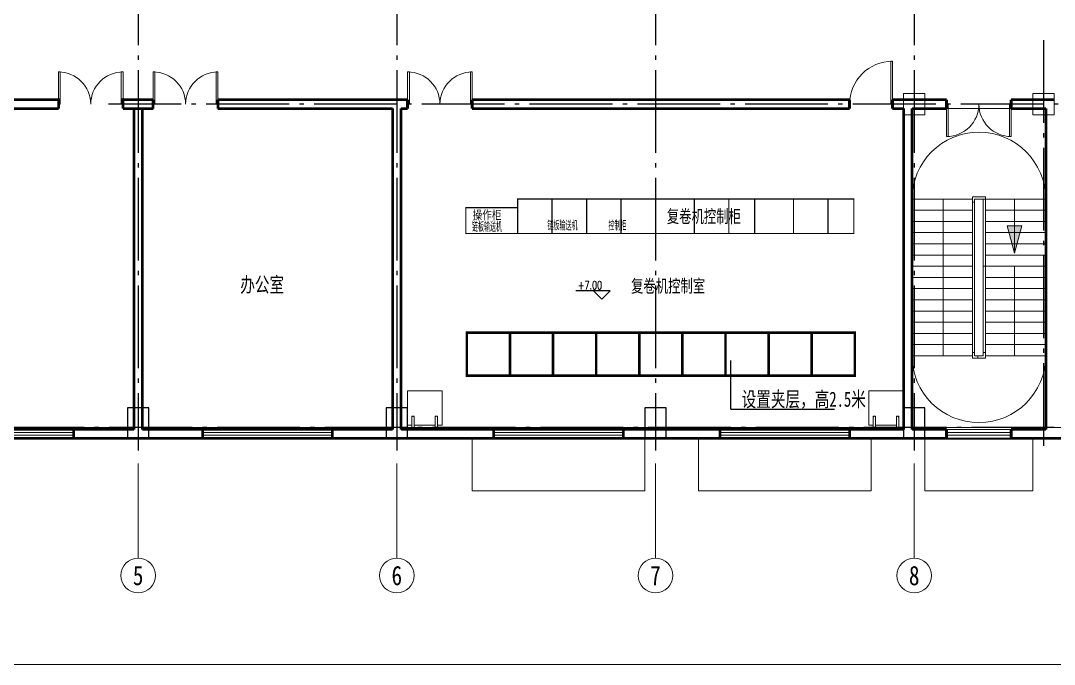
# Model space of a CAD drawing. Header units: metres. Extents: x 497148 to 498044, y 2998751 to 2999627.
# Drawn here: x 497595.21 to 497619.18, y 2999579.6 to 2999594.54 of the extents above; entities that cross this region are included whole.
import ezdxf
from ezdxf.enums import TextEntityAlignment as Align

# ---------------------------------------------------------------- set-up
doc = ezdxf.new("R2010")
doc.units = ezdxf.units.M
for name, pattern in [('ACAD_ISO04W100', [30.5, 24, -3, 0.5, -3]), ('CENTER', [2, 1.25, -0.25, 0.25, -0.25]), ('DASH', [0.35, 0.25, -0.1]), ('DOTE', [2.42, 2, -0.2, 0.02, -0.2]), ('ZQWS-虚线', [700, 500, -200])]:
    doc.linetypes.add(name, pattern=pattern)
for name, color, linetype in [('A-WALL', 4, 'Continuous'), ('A-护栏', 13, 'Continuous'), ('A-楼板', 5, 'Continuous'), ('A-窗', 2, 'Continuous'), ('A-门', 2, 'Continuous'), ('A-门-防火', 2, 'Continuous'), ('COLUMN', 9, 'Continuous'), ('DIM_ELEV', 3, 'Continuous'), ('DOTE', 1, 'CENTER'), ('PUB_TEXT', 7, 'Continuous'), ('文字', 255, 'Continuous')]:
    doc.layers.add(name, color=color, linetype=linetype)
for name, color, linetype, lineweight in [('A-WALL-可见线', 2, 'Continuous', 18), ('A-楼梯', 2, 'Continuous', 18), ('A-楼梯-面层线', 105, 'Continuous', 18), ('EQUIP', 3, 'Continuous', 18), ('TEL_TEXT', 7, 'Continuous', 18), ('uBIM建-楼梯', 8, 'Continuous', 5), ('YQ_AXIS', 3, 'Continuous', 18), ('ZQWS-0.18-虚线', 9, 'Continuous', 18), ('基础', 61, 'Continuous', 18), ('常规模型-2', 7, 'Continuous', 18), ('道路', 4, 'Continuous', 15)]:
    doc.layers.add(name, color=color, linetype=linetype, lineweight=lineweight)
doc.layers.add('建筑轴线', color=1, linetype='DOTE', lineweight=15, plot=False)
doc.styles.add('_TCH_DIM', font='SIMPLEX', dxfattribs={"bigfont": 'GBCBIG'})
doc.styles.add('HZ_SIMPLEX', font='SimSun.ttf')
doc.styles.add('HZTXT', font='SimSun.ttf', dxfattribs={"width": 0.7})
doc.styles.add('YQ_AXIS', font='SimSun.ttf', dxfattribs={"width": 0.8})

# ---------------------------------------------------------------- blocks, each defined once
blk = doc.blocks.new('钢梯直梯 - 2500-V14-7_000平面图_4283225_543')
at = {"layer": '常规模型-2', "color": 2, "lineweight": 18}
for p, q in [((0, 210), (50, 210)), ((0, 210), (0, 0)), ((50, 210), (50, 0)), ((540, 210), (590, 210)), ((540, 210), (540, 0)), ((590, 210), (590, 0))]:
    blk.add_line(p, q, dxfattribs=at)
at = {"layer": '常规模型-2', "color": 2}
for points in [[(0, 185), (0, 185), (0, 185), (0, 184), (0, 184), (0, 183), (0, 182), (0, 181), (0, 179), (0, 178), (0, 176), (0, 175), (0, 173), (0, 170), (0, 168), (0, 166), (0, 163), (0, 161), (0, 158), (0, 155), (0, 152), (0, 148), (0, 145), (0, 142), (0, 138), (0, 134), (0, 131), (0, 127), (0, 123), (0, 119), (0, 115), (0, 111), (0, 107), (0, 102), (0, 98), (0, 94), (0, 89), (0, 85), (0, 81), (0, 76), (0, 72), (0, 67), (0, 63), (0, 59), (0, 54), (0, 50), (0, 46), (0, 42), (0, 37), (0, 33), (0, 29), (0, 25), (0, 21), (0, 18), (0, 14), (0, 10), (0, 7), (0, 3), (0, 0), (0, -3), (0, -6), (0, -9), (0, -12), (0, -14), (0, -17), (0, -19), (0, -21), (0, -23), (0, -25), (0, -27), (0, -29), (0, -30), (0, -31), (0, -32), (0, -33), (0, -34), (0, -34), (0, -35), (0, -35), (0, -35)], [(50, -35), (50, -35), (50, -35), (50, -34), (50, -34), (50, -33), (50, -32), (50, -31), (50, -29), (50, -28), (50, -26), (50, -25), (50, -23), (50, -20), (50, -18), (50, -16), (50, -13), (50, -11), (50, -8), (50, -5), (50, -2), (50, 2), (50, 5), (50, 8), (50, 12), (50, 16), (50, 19), (50, 23), (50, 27), (50, 31), (50, 35), (50, 39), (50, 43), (50, 48), (50, 52), (50, 56), (50, 61), (50, 65), (50, 69), (50, 74), (50, 78), (50, 83), (50, 87), (50, 91), (50, 96), (50, 100), (50, 104), (50, 108), (50, 113), (50, 117), (50, 121), (50, 125), (50, 129), (50, 132), (50, 136), (50, 140), (50, 143), (50, 147), (50, 150), (50, 153), (50, 156), (50, 159), (50, 162), (50, 164), (50, 167), (50, 169), (50, 171), (50, 173), (50, 175), (50, 177), (50, 179), (50, 180), (50, 181), (50, 182), (50, 183), (50, 184), (50, 184), (50, 185), (50, 185), (50, 185)], [(540, 185), (540, 185), (540, 185), (540, 184), (540, 184), (540, 183), (540, 182), (540, 181), (540, 179), (540, 178), (540, 176), (540, 175), (540, 173), (540, 170), (540, 168), (540, 166), (540, 163), (540, 161), (540, 158), (540, 155), (540, 152), (540, 148), (540, 145), (540, 142), (540, 138), (540, 134), (540, 131), (540, 127), (540, 123), (540, 119), (540, 115), (540, 111), (540, 107), (540, 102), (540, 98), (540, 94), (540, 89), (540, 85), (540, 81), (540, 76), (540, 72), (540, 67), (540, 63), (540, 59), (540, 54), (540, 50), (540, 46), (540, 42), (540, 37), (540, 33), (540, 29), (540, 25), (540, 21), (540, 18), (540, 14), (540, 10), (540, 7), (540, 3), (540, 0), (540, -3), (540, -6), (540, -9), (540, -12), (540, -14), (540, -17), (540, -19), (540, -21), (540, -23), (540, -25), (540, -27), (540, -29), (540, -30), (540, -31), (540, -32), (540, -33), (540, -34), (540, -34), (540, -35), (540, -35), (540, -35)], [(590, -35), (590, -35), (590, -35), (590, -34), (590, -34), (590, -33), (590, -32), (590, -31), (590, -29), (590, -28), (590, -26), (590, -25), (590, -23), (590, -20), (590, -18), (590, -16), (590, -13), (590, -11), (590, -8), (590, -5), (590, -2), (590, 2), (590, 5), (590, 8), (590, 12), (590, 16), (590, 19), (590, 23), (590, 27), (590, 31), (590, 35), (590, 39), (590, 43), (590, 48), (590, 52), (590, 56), (590, 61), (590, 65), (590, 69), (590, 74), (590, 78), (590, 83), (590, 87), (590, 91), (590, 96), (590, 100), (590, 104), (590, 108), (590, 113), (590, 117), (590, 121), (590, 125), (590, 129), (590, 132), (590, 136), (590, 140), (590, 143), (590, 147), (590, 150), (590, 153), (590, 156), (590, 159), (590, 162), (590, 164), (590, 167), (590, 169), (590, 171), (590, 173), (590, 175), (590, 177), (590, 179), (590, 180), (590, 181), (590, 182), (590, 183), (590, 184), (590, 184), (590, 185), (590, 185), (590, 185)]]:
    blk.add_lwpolyline(points, dxfattribs=at)
at = {"layer": '常规模型-2', "color": 2, "lineweight": 18}
for centre, radius, start, end in [((25, 185), 25, 90, 201.4855), ((25, 185), 22.5, 168.9537, 179.7001), ((25, 185), 25, 348.6331, 90), ((565, 185), 25, 90, 199.972), ((565, 185), 22.5, 168.9537, 179.7001), ((565, 185), 25, 348.6331, 90)]:
    blk.add_arc(centre, radius, start, end, dxfattribs=at)
blk = doc.blocks.new('钢梯直梯 - 2500-V13-7_000平面图_4283225_543')
at = {"layer": '常规模型-2', "color": 2, "lineweight": 18}
for p, q in [((0, 210), (50, 210)), ((0, 210), (0, 0)), ((50, 210), (50, 0)), ((540, 210), (590, 210)), ((540, 210), (540, 0)), ((590, 210), (590, 0))]:
    blk.add_line(p, q, dxfattribs=at)
at = {"layer": '常规模型-2', "color": 2}
for points in [[(0, 185), (0, 185), (0, 185), (0, 184), (0, 184), (0, 183), (0, 182), (0, 181), (0, 179), (0, 178), (0, 176), (0, 175), (0, 173), (0, 170), (0, 168), (0, 166), (0, 163), (0, 161), (0, 158), (0, 155), (0, 152), (0, 148), (0, 145), (0, 142), (0, 138), (0, 134), (0, 131), (0, 127), (0, 123), (0, 119), (0, 115), (0, 111), (0, 107), (0, 102), (0, 98), (0, 94), (0, 89), (0, 85), (0, 81), (0, 76), (0, 72), (0, 67), (0, 63), (0, 59), (0, 54), (0, 50), (0, 46), (0, 42), (0, 37), (0, 33), (0, 29), (0, 25), (0, 21), (0, 18), (0, 14), (0, 10), (0, 7), (0, 3), (0, 0), (0, -3), (0, -6), (0, -9), (0, -12), (0, -14), (0, -17), (0, -19), (0, -21), (0, -23), (0, -25), (0, -27), (0, -29), (0, -30), (0, -31), (0, -32), (0, -33), (0, -34), (0, -34), (0, -35), (0, -35), (0, -35)], [(50, -35), (50, -35), (50, -35), (50, -34), (50, -34), (50, -33), (50, -32), (50, -31), (50, -29), (50, -28), (50, -26), (50, -25), (50, -23), (50, -20), (50, -18), (50, -16), (50, -13), (50, -11), (50, -8), (50, -5), (50, -2), (50, 2), (50, 5), (50, 8), (50, 12), (50, 16), (50, 19), (50, 23), (50, 27), (50, 31), (50, 35), (50, 39), (50, 43), (50, 48), (50, 52), (50, 56), (50, 61), (50, 65), (50, 69), (50, 74), (50, 78), (50, 83), (50, 87), (50, 91), (50, 96), (50, 100), (50, 104), (50, 108), (50, 113), (50, 117), (50, 121), (50, 125), (50, 129), (50, 132), (50, 136), (50, 140), (50, 143), (50, 147), (50, 150), (50, 153), (50, 156), (50, 159), (50, 162), (50, 164), (50, 167), (50, 169), (50, 171), (50, 173), (50, 175), (50, 177), (50, 179), (50, 180), (50, 181), (50, 182), (50, 183), (50, 184), (50, 184), (50, 185), (50, 185), (50, 185)], [(540, 185), (540, 185), (540, 185), (540, 184), (540, 184), (540, 183), (540, 182), (540, 181), (540, 179), (540, 178), (540, 176), (540, 175), (540, 173), (540, 170), (540, 168), (540, 166), (540, 163), (540, 161), (540, 158), (540, 155), (540, 152), (540, 148), (540, 145), (540, 142), (540, 138), (540, 134), (540, 131), (540, 127), (540, 123), (540, 119), (540, 115), (540, 111), (540, 107), (540, 102), (540, 98), (540, 94), (540, 89), (540, 85), (540, 81), (540, 76), (540, 72), (540, 67), (540, 63), (540, 59), (540, 54), (540, 50), (540, 46), (540, 42), (540, 37), (540, 33), (540, 29), (540, 25), (540, 21), (540, 18), (540, 14), (540, 10), (540, 7), (540, 3), (540, 0), (540, -3), (540, -6), (540, -9), (540, -12), (540, -14), (540, -17), (540, -19), (540, -21), (540, -23), (540, -25), (540, -27), (540, -29), (540, -30), (540, -31), (540, -32), (540, -33), (540, -34), (540, -34), (540, -35), (540, -35), (540, -35)], [(590, -35), (590, -35), (590, -35), (590, -34), (590, -34), (590, -33), (590, -32), (590, -31), (590, -29), (590, -28), (590, -26), (590, -25), (590, -23), (590, -20), (590, -18), (590, -16), (590, -13), (590, -11), (590, -8), (590, -5), (590, -2), (590, 2), (590, 5), (590, 8), (590, 12), (590, 16), (590, 19), (590, 23), (590, 27), (590, 31), (590, 35), (590, 39), (590, 43), (590, 48), (590, 52), (590, 56), (590, 61), (590, 65), (590, 69), (590, 74), (590, 78), (590, 83), (590, 87), (590, 91), (590, 96), (590, 100), (590, 104), (590, 108), (590, 113), (590, 117), (590, 121), (590, 125), (590, 129), (590, 132), (590, 136), (590, 140), (590, 143), (590, 147), (590, 150), (590, 153), (590, 156), (590, 159), (590, 162), (590, 164), (590, 167), (590, 169), (590, 171), (590, 173), (590, 175), (590, 177), (590, 179), (590, 180), (590, 181), (590, 182), (590, 183), (590, 184), (590, 184), (590, 185), (590, 185), (590, 185)]]:
    blk.add_lwpolyline(points, dxfattribs=at)
at = {"layer": '常规模型-2', "color": 2, "lineweight": 18}
for centre, radius, start, end in [((25, 185), 25, 105.5544, 201.4855), ((25, 185), 22.5, 168.9537, 179.7001), ((25, 185), 25, 90, 105), ((25, 185), 25, 348.6331, 90), ((565, 185), 25, 90, 201.4855), ((565, 185), 22.5, 168.9537, 179.7001), ((565, 185), 25, 348.6331, 90)]:
    blk.add_arc(centre, radius, start, end, dxfattribs=at)
blk = doc.blocks.new('顶部扶栏类型 - 顶部扶栏_内部_-V9-7_000平面图_4283225_543')
at = {"layer": 'A-护栏', "lineweight": 13}
for p, q in [((-1458, 32517), (-1153, 32517)), ((-1458, 32392), (-1458, 32517)), ((-1458, 28901), (-1458, 32392)), ((-1408, 32467), (-1153, 32467)), ((-1408, 32392), (-1408, 32467)), ((-1408, 28901), (-1408, 32392)), ((-1153, 32517), (-1153, 32467)), ((-1208, 30907), (-1208, 28901)), ((-1158, 30907), (-1158, 28901)), ((-1458, 28776), (-1458, 28901)), ((-1333, 28776), (-1458, 28776)), ((-1408, 28826), (-1408, 28901)), ((-1333, 28826), (-1408, 28826)), ((-1208, 28826), (-1333, 28826)), ((-1158, 28776), (-1333, 28776)), ((-1208, 28901), (-1208, 28826)), ((-1158, 28901), (-1158, 28776))]:
    blk.add_line(p, q, dxfattribs=at)
blk = doc.blocks.new('顶部扶栏类型 - 顶部扶栏_内部_-4795237-7_000平面图_4283225_543')
at = {"layer": 'A-护栏', "lineweight": 13}
for p, q in [((-1458, 32392), (-1458, 32517)), ((-1458, 32517), (-1333, 32517)), ((-1458, 28901), (-1458, 32392)), ((-1408, 32392), (-1458, 32392)), ((-1408, 32392), (-1458, 32392)), ((-1408, 32467), (-1408, 32392)), ((-1333, 32467), (-1408, 32467)), ((-1408, 32392), (-1408, 28901)), ((-1333, 32517), (-1153, 32517)), ((-1153, 32467), (-1333, 32467)), ((-1153, 32517), (-1153, 32467)), ((-1208, 28901), (-1208, 30907)), ((-1158, 30907), (-1158, 28901)), ((-1458, 28776), (-1458, 28901)), ((-1408, 28901), (-1458, 28901)), ((-1333, 28776), (-1458, 28776)), ((-1408, 28901), (-1408, 28826)), ((-1408, 28826), (-1333, 28826)), ((-1333, 28826), (-1283, 28826)), ((-1333, 28826), (-1333, 28776)), ((-1333, 28826), (-1333, 28776)), ((-1283, 28776), (-1333, 28776)), ((-1283, 28826), (-1208, 28826)), ((-1158, 28776), (-1283, 28776)), ((-1208, 28901), (-1158, 28901)), ((-1208, 28901), (-1158, 28901)), ((-1208, 28826), (-1208, 28901)), ((-1158, 28901), (-1158, 28776))]:
    blk.add_line(p, q, dxfattribs=at)
blk = doc.blocks.new('顶部扶栏类型 - 顶部扶栏_内部_-V8-7_000平面图_4283225_543')
at = {"layer": 'A-护栏', "lineweight": 13}
for p, q in [((-1158, 32467), (-1208, 32467)), ((-1208, 32467), (-1208, 30907)), ((-1158, 32467), (-1158, 30907)), ((-1208, 30907), (-1158, 30907))]:
    blk.add_line(p, q, dxfattribs=at)
blk = doc.blocks.new('顶部扶栏类型 - 顶部扶栏_内部_-4794874-7_000平面图_4283225_543')
at = {"layer": 'A-护栏', "lineweight": 13}
for p, q in [((-1158, 32467), (-1208, 32467)), ((-1208, 32467), (-1208, 32453)), ((-1158, 32453), (-1158, 32467))]:
    blk.add_line(p, q, dxfattribs=at)
blk = doc.blocks.new('双扇平开 - C1512-4699275-7_000平面图_4283225_543')
at = {"color": 0, "lineweight": 50}
for p, q in [((-750, -100), (-750, 100)), ((750, 100), (750, -100))]:
    blk.add_line(p, q, dxfattribs=at)
at = {"color": 0, "lineweight": 18}
for p, q in [((-750, 100), (750, 100)), ((-750, 33), (750, 33)), ((-750, -33), (750, -33)), ((750, -100), (-750, -100))]:
    blk.add_line(p, q, dxfattribs=at)
blk = doc.blocks.new('组合窗-双层双列-上部固定下部推拉 - C3024-4489019-7_000平面图_4283225_543')
at = {"color": 0, "lineweight": 50}
for p, q in [((-1500, -100), (-1500, 100)), ((1500, 100), (1500, -100))]:
    blk.add_line(p, q, dxfattribs=at)
at = {"color": 0, "lineweight": 18}
for p, q in [((-1500, 100), (1500, 100)), ((-1500, 33), (1500, 33)), ((-1500, -33), (1500, -33)), ((1500, -100), (-1500, -100))]:
    blk.add_line(p, q, dxfattribs=at)
blk = doc.blocks.new('ZQWS-双扇平开门 - FM乙1524-4418806-7_000平面图_4283225_543')
at = {"color": 0, "lineweight": 18}
for p, q in [((-750, 750), (-710, 750)), ((-750, 100), (-750, 750)), ((-710, 0), (-710, 750)), ((750, 750), (710, 750)), ((710, 0), (710, 750)), ((750, 100), (750, 750)), ((-710, 0), (-750, 0)), ((710, 0), (750, 0))]:
    blk.add_line(p, q, dxfattribs=at)
at = {"color": 0, "lineweight": 50}
for p, q in [((-750, 100), (-750, -100)), ((750, -100), (750, 100))]:
    blk.add_line(p, q, dxfattribs=at)
at = {"color": 0, "lineweight": 18}
for centre, start, end in [((-750, 0), 0, 90), ((750, 0), 90, 180)]:
    blk.add_arc(centre, 750, start, end, dxfattribs=at)
blk = doc.blocks.new('ZQWS-单扇平开门 - FM乙1024-4420016-7_000平面图_4283225_543')
at = {"color": 0, "lineweight": 18}
for p, q in [((460, 0), (460, 1000)), ((460, 1000), (500, 1000)), ((500, 1000), (500, 100)), ((500, 0), (460, 0))]:
    blk.add_line(p, q, dxfattribs=at)
at = {"color": 0, "lineweight": 50}
for p, q in [((-500, 100), (-500, -100)), ((500, -100), (500, 100))]:
    blk.add_line(p, q, dxfattribs=at)
at = {"color": 0, "lineweight": 18}
blk.add_arc((500, 0), 1000, 90, 180, dxfattribs=at)
blk = doc.blocks.new('ZQWS-双扇平开门 - FM乙1527-4419956-7_000平面图_4283225_543')
at = {"color": 0, "lineweight": 18}
for p, q in [((-750, 750), (-710, 750)), ((-750, 100), (-750, 750)), ((-710, 0), (-710, 750)), ((750, 750), (710, 750)), ((710, 0), (710, 750)), ((750, 100), (750, 750)), ((-710, 0), (-750, 0)), ((710, 0), (750, 0))]:
    blk.add_line(p, q, dxfattribs=at)
at = {"color": 0, "lineweight": 50}
for p, q in [((-750, 100), (-750, -100)), ((750, -100), (750, 100))]:
    blk.add_line(p, q, dxfattribs=at)
at = {"color": 0, "lineweight": 18}
for centre, start, end in [((-750, 0), 0, 90), ((750, 0), 90, 180)]:
    blk.add_arc(centre, 750, start, end, dxfattribs=at)
blk = doc.blocks.new('ZQWS-双扇平开门 - FM乙1524-4526397-7_000平面图_4283225_543')
at = {"color": 0, "lineweight": 50}
for p, q in [((-750, -100), (-750, 100)), ((750, 100), (750, -100))]:
    blk.add_line(p, q, dxfattribs=at)
at = {"color": 0, "lineweight": 18}
for p, q in [((-710, 0), (-750, 0)), ((-710, 0), (-710, -750)), ((710, 0), (750, 0)), ((710, 0), (710, -750)), ((-750, -100), (-750, -750)), ((750, -100), (750, -750)), ((-750, -750), (-710, -750)), ((750, -750), (710, -750))]:
    blk.add_line(p, q, dxfattribs=at)
for centre, start, end in [((-750, 0), 270, 360), ((750, 0), 180, 270)]:
    blk.add_arc(centre, 750, start, end, dxfattribs=at)
blk = doc.blocks.new('ZQWS-双扇平开门 - GM1524-4417206-7_000平面图_4283225_543')
at = {"color": 0, "lineweight": 50}
for p, q in [((-750, 100), (-750, -100)), ((750, -100), (750, 100))]:
    blk.add_line(p, q, dxfattribs=at)
blk = doc.blocks.new('A$Ce080179e')
at = {"layer": 'uBIM建-楼梯', "lineweight": 9}
blk.add_hatch(color=256, dxfattribs=at).paths.add_polyline_path([(94.761, 9.54), (94.931, 10.175), (94.591, 10.175)], flags=0)
at = {"layer": 'A-WALL', "lineweight": 50}
for p, q in [((72.626, 13.1), (64.246, 13.1)), ((73.343, 13.1), (73.329, 13.1)), ((74.536, 13.1), (74.046, 13.1)), ((74.786, 13.1), (74.536, 13.1)), ((74.786, 12.9), (74.786, 13.1)), ((76.286, 13.1), (76.286, 12.9)), ((80.686, 13.1), (76.286, 13.1)), ((80.686, 12.9), (80.686, 13.1)), ((82.186, 13.1), (82.186, 12.9)), ((90.936, 13.1), (82.186, 13.1)), ((90.936, 12.9), (90.936, 13.1)), ((91.936, 13.1), (91.936, 12.9)), ((92.186, 13.1), (91.936, 13.1)), ((92.386, 13.1), (92.186, 13.1)), ((93.186, 13.1), (92.386, 13.1)), ((93.186, 12.9), (93.186, 13.1)), ((94.686, 13.1), (94.686, 12.9)), ((95.486, 13.1), (94.686, 13.1)), ((95.686, 13.1), (95.486, 13.1)), ((64.286, 12.9), (72.586, 12.9)), ((74.086, 12.9), (74.786, 12.9)), ((74.336, 12.9), (74.336, 5.45)), ((74.536, 5.45), (74.536, 12.9)), ((76.286, 12.9), (80.336, 12.9)), ((80.336, 12.9), (80.336, 5.45)), ((80.536, 5.45), (80.536, 12.9)), ((80.536, 12.9), (80.686, 12.9)), ((82.186, 12.9), (90.936, 12.9)), ((91.936, 12.9), (92.186, 12.9)), ((92.186, 12.9), (92.186, 5.45)), ((92.386, 12.9), (93.186, 12.9)), ((92.386, 5.45), (92.386, 12.9)), ((94.686, 12.9), (95.486, 12.9)), ((95.486, 12.9), (95.486, 5.45)), ((72.936, 5.45), (69.936, 5.45)), ((74.336, 5.45), (72.936, 5.45)), ((75.936, 5.45), (74.536, 5.45)), ((78.936, 5.45), (75.936, 5.45)), ((80.336, 5.45), (78.936, 5.45)), ((82.686, 5.45), (80.536, 5.45)), ((85.686, 5.45), (82.686, 5.45)), ((87.936, 5.45), (85.686, 5.45)), ((90.936, 5.45), (87.936, 5.45)), ((92.186, 5.45), (90.936, 5.45)), ((93.186, 5.45), (92.386, 5.45)), ((93.186, 5.25), (93.186, 5.45)), ((94.686, 5.45), (94.686, 5.25)), ((95.486, 5.45), (94.686, 5.45)), ((69.936, 5.25), (72.936, 5.25)), ((72.936, 5.25), (75.936, 5.25)), ((75.936, 5.25), (78.936, 5.25)), ((78.936, 5.25), (82.686, 5.25)), ((82.686, 5.25), (85.686, 5.25)), ((85.686, 5.25), (87.936, 5.25)), ((87.936, 5.25), (90.936, 5.25)), ((90.936, 5.25), (93.186, 5.25)), ((94.686, 5.25), (96.261, 5.25))]:
    blk.add_line(p, q, dxfattribs=at)
at = {"layer": 'A-WALL-可见线', "lineweight": 18}
for p, q in [((93.186, 5.45), (94.686, 5.45)), ((94.686, 5.25), (93.186, 5.25))]:
    blk.add_line(p, q, dxfattribs=at)
at = {"layer": 'A-楼板', "lineweight": 18}
for points in [[(92.186, 12.9), (92.186, 6.35), (91.386, 6.35), (91.386, 5.55), (91.487, 5.55)], [(92.386, 12.9), (92.686, 12.9), (95.186, 12.9), (95.486, 12.9)], [(80.787, 5.55), (80.686, 5.55), (80.686, 6.35), (81.486, 6.35), (81.486, 5.55), (81.375, 5.55)], [(80.835, 5.55), (81.327, 5.55)], [(91.535, 5.55), (92.027, 5.55)]]:
    blk.add_lwpolyline(points, dxfattribs=at)
for points in [[(82.186, 4.03), (82.186, 5.23), (86.186, 5.23), (86.186, 4.03)], [(87.436, 4.03), (87.436, 5.23), (91.436, 5.23), (91.436, 4.03)], [(92.686, 4.03), (92.686, 5.23), (95.186, 5.23), (95.186, 4.03)]]:
    blk.add_lwpolyline(points, close=True, dxfattribs=at)
at = {"layer": 'A-楼梯', "lineweight": 18}
for p, q in [((92.386, 12.9), (92.386, 7.16)), ((92.386, 12.9), (95.486, 12.9)), ((92.386, 12.9), (92.386, 5.45)), ((95.486, 12.9), (95.486, 9.24)), ((95.486, 12.9), (95.486, 5.45)), ((93.836, 10.8), (93.836, 7.16)), ((93.836, 10.8), (95.486, 10.8)), ((94.036, 9.24), (94.036, 10.8)), ((94.036, 7.16), (94.036, 10.8)), ((92.386, 10.54), (93.786, 10.54)), ((95.486, 10.54), (94.086, 10.54)), ((92.386, 10.28), (93.786, 10.28)), ((95.486, 10.28), (94.086, 10.28)), ((92.386, 10.02), (93.786, 10.02)), ((95.486, 10.02), (94.086, 10.02)), ((92.386, 9.76), (93.786, 9.76)), ((95.486, 9.76), (94.086, 9.76)), ((92.386, 9.5), (93.786, 9.5)), ((95.486, 9.5), (94.086, 9.5)), ((92.386, 9.24), (93.786, 9.24)), ((95.486, 9.24), (94.036, 9.24)), ((95.486, 9.24), (94.086, 9.24)), ((92.386, 8.98), (93.786, 8.98)), ((95.486, 8.98), (94.086, 8.98)), ((92.386, 8.72), (93.786, 8.72)), ((95.486, 8.72), (94.086, 8.72)), ((92.386, 8.46), (93.786, 8.46)), ((95.486, 8.46), (94.086, 8.46)), ((92.386, 8.2), (93.786, 8.2)), ((95.486, 8.2), (94.086, 8.2)), ((92.386, 7.94), (93.786, 7.94)), ((95.486, 7.94), (94.086, 7.94)), ((92.386, 7.68), (93.786, 7.68)), ((95.486, 7.68), (94.086, 7.68)), ((92.386, 7.42), (93.786, 7.42)), ((95.486, 7.42), (94.086, 7.42)), ((94.036, 7.16), (93.836, 7.16)), ((92.386, 5.45), (95.486, 5.45))]:
    blk.add_line(p, q, dxfattribs=at)
at = {"layer": 'A-楼梯-面层线', "lineweight": 18}
for p, q in [((92.386, 10.8), (93.786, 10.8)), ((95.486, 10.8), (94.036, 10.8)), ((95.486, 10.8), (94.086, 10.8)), ((92.386, 7.16), (93.786, 7.16)), ((95.486, 7.16), (94.086, 7.16))]:
    blk.add_line(p, q, dxfattribs=at)
at = {"layer": 'COLUMN'}
for p, q in [((74.686, 5.95), (74.186, 5.95)), ((74.186, 5.95), (74.186, 5.25)), ((74.686, 5.25), (74.686, 5.95)), ((80.686, 5.95), (80.186, 5.95)), ((80.186, 5.95), (80.186, 5.25)), ((80.686, 5.25), (80.686, 5.95)), ((86.186, 5.95), (86.186, 5.25)), ((86.686, 5.95), (86.186, 5.95)), ((86.686, 5.25), (86.686, 5.95)), ((92.686, 5.95), (92.186, 5.95)), ((92.186, 5.95), (92.186, 5.25)), ((92.686, 5.25), (92.686, 5.95)), ((74.186, 5.25), (74.686, 5.25)), ((80.186, 5.25), (80.686, 5.25)), ((86.186, 5.25), (86.686, 5.25)), ((92.186, 5.25), (92.686, 5.25))]:
    blk.add_line(p, q, dxfattribs=at)
at = {"layer": 'DIM_ELEV'}
blk.add_lwpolyline([(84.996, 8.67), (85.191, 8.475), (85.386, 8.67), (84.59, 8.67)], dxfattribs=at)
at = {"layer": 'DOTE', "color": 251, "linetype": 'ACAD_ISO04W100', "ltscale": 0.08}
for p, q in [((74.436, 43.793), (74.436, 4.962)), ((80.436, 43.793), (80.436, 4.962)), ((86.436, 43.793), (86.436, 4.962)), ((92.436, 43.793), (92.436, 4.962)), ((95.436, 14.49), (95.436, 4.962)), ((110.436, 13), (73.749, 13)), ((110.686, 5.5), (47.828, 5.5))]:
    blk.add_line(p, q, dxfattribs=at)
at = {"layer": 'EQUIP', "color": 2}
for points in [[(83.236, 10.8, 0.03, 0.03, 0), (84.036, 10.8, 0.03, 0.03, 0), (84.036, 10, 0.03, 0.03, 0), (83.236, 10, 0.03, 0.03, 0)], [(84.036, 10.8, 0.03, 0.03, 0), (84.836, 10.8, 0.03, 0.03, 0), (84.836, 10, 0.03, 0.03, 0), (84.036, 10, 0.03, 0.03, 0)], [(84.836, 10.8, 0.03, 0.03, 0), (85.636, 10.8, 0.03, 0.03, 0), (85.636, 10, 0.03, 0.03, 0), (84.836, 10, 0.03, 0.03, 0)], [(85.636, 10.8, 0.03, 0.03, 0), (86.436, 10.8, 0.03, 0.03, 0), (86.436, 10, 0.03, 0.03, 0), (85.636, 10, 0.03, 0.03, 0)], [(83.236, 10, 0.03, 0.03, 0), (83.236, 10.6, 0.03, 0.03, 0), (82.036, 10.6, 0.03, 0.03, 0), (82.036, 10, 0.03, 0.03, 0)]]:
    blk.add_lwpolyline(points, format="xyseb", close=True, dxfattribs=at)
at = {"layer": 'EQUIP', "color": 3}
for points in [[(87.336, 10.8, 0.03, 0.03, 0), (86.436, 10.8, 0.03, 0.03, 0), (86.436, 10, 0.03, 0.03, 0), (87.336, 10, 0.03, 0.03, 0)], [(88.136, 10.8, 0.03, 0.03, 0), (87.336, 10.8, 0.03, 0.03, 0), (87.336, 10, 0.03, 0.03, 0), (88.136, 10, 0.03, 0.03, 0)], [(88.736, 10.8, 0.03, 0.03, 0), (88.136, 10.8, 0.03, 0.03, 0), (88.136, 10, 0.03, 0.03, 0), (88.736, 10, 0.03, 0.03, 0)], [(89.636, 10.8, 0.03, 0.03, 0), (88.736, 10.8, 0.03, 0.03, 0), (88.736, 10, 0.03, 0.03, 0), (89.636, 10, 0.03, 0.03, 0)], [(90.436, 10.8, 0.03, 0.03, 0), (89.636, 10.8, 0.03, 0.03, 0), (89.636, 10, 0.03, 0.03, 0), (90.436, 10, 0.03, 0.03, 0)], [(91.036, 10.8, 0.03, 0.03, 0), (90.436, 10.8, 0.03, 0.03, 0), (90.436, 10, 0.03, 0.03, 0), (91.036, 10, 0.03, 0.03, 0)]]:
    blk.add_lwpolyline(points, format="xyseb", close=True, dxfattribs=at)
at = {"layer": 'EQUIP'}
for points in [[(82.059, 6.7, 0.06, 0.06, 0), (83.059, 6.7, 0.06, 0.06, 0), (83.059, 7.7, 0.06, 0.06, 0), (82.059, 7.7, 0.06, 0.06, 0)], [(83.059, 6.7, 0.06, 0.06, 0), (84.059, 6.7, 0.06, 0.06, 0), (84.059, 7.7, 0.06, 0.06, 0), (83.059, 7.7, 0.06, 0.06, 0)], [(84.059, 6.7, 0.06, 0.06, 0), (85.059, 6.7, 0.06, 0.06, 0), (85.059, 7.7, 0.06, 0.06, 0), (84.059, 7.7, 0.06, 0.06, 0)], [(85.059, 6.7, 0.06, 0.06, 0), (86.059, 6.7, 0.06, 0.06, 0), (86.059, 7.7, 0.06, 0.06, 0), (85.059, 7.7, 0.06, 0.06, 0)], [(86.059, 6.7, 0.06, 0.06, 0), (87.059, 6.7, 0.06, 0.06, 0), (87.059, 7.7, 0.06, 0.06, 0), (86.059, 7.7, 0.06, 0.06, 0)], [(87.059, 6.7, 0.06, 0.06, 0), (88.059, 6.7, 0.06, 0.06, 0), (88.059, 7.7, 0.06, 0.06, 0), (87.059, 7.7, 0.06, 0.06, 0)], [(88.059, 6.7, 0.06, 0.06, 0), (89.059, 6.7, 0.06, 0.06, 0), (89.059, 7.7, 0.06, 0.06, 0), (88.059, 7.7, 0.06, 0.06, 0)], [(89.059, 6.7, 0.06, 0.06, 0), (90.059, 6.7, 0.06, 0.06, 0), (90.059, 7.7, 0.06, 0.06, 0), (89.059, 7.7, 0.06, 0.06, 0)], [(90.059, 6.7, 0.06, 0.06, 0), (91.059, 6.7, 0.06, 0.06, 0), (91.059, 7.7, 0.06, 0.06, 0), (90.059, 7.7, 0.06, 0.06, 0)]]:
    blk.add_lwpolyline(points, format="xyseb", close=True, dxfattribs=at)
at = {"layer": 'uBIM建-楼梯', "color": 3, "lineweight": 9}
for p, q in [((93.111, 10.54), (93.111, 10.8)), ((94.761, 10.8), (94.761, 10.54)), ((93.111, 10.28), (93.111, 10.54)), ((94.761, 10.54), (94.761, 10.28)), ((93.111, 10.02), (93.111, 10.28)), ((94.591, 10.175), (94.761, 9.54)), ((94.931, 10.175), (94.591, 10.175)), ((94.761, 10.28), (94.761, 10.02)), ((94.761, 9.54), (94.931, 10.175)), ((93.111, 9.76), (93.111, 10.02)), ((94.761, 10.02), (94.761, 9.76)), ((93.111, 9.5), (93.111, 9.76)), ((94.761, 9.76), (94.761, 9.54)), ((93.111, 9.24), (93.111, 9.5)), ((93.111, 8.98), (93.111, 9.24)), ((94.761, 9.24), (94.761, 8.98)), ((93.111, 8.72), (93.111, 8.98)), ((94.761, 8.98), (94.761, 8.72)), ((93.111, 8.46), (93.111, 8.72)), ((94.761, 8.72), (94.761, 8.46)), ((93.111, 8.2), (93.111, 8.46)), ((94.761, 8.46), (94.761, 8.2)), ((93.111, 7.94), (93.111, 8.2)), ((94.761, 8.2), (94.761, 7.94)), ((93.111, 7.68), (93.111, 7.94)), ((94.761, 7.94), (94.761, 7.68)), ((93.111, 7.42), (93.111, 7.68)), ((94.761, 7.68), (94.761, 7.42)), ((93.111, 7.16), (93.111, 7.42)), ((94.761, 7.42), (94.761, 7.16))]:
    blk.add_line(p, q, dxfattribs=at)
at = {"layer": 'YQ_AXIS', "ltscale": 0.05}
for p, q in [((74.436, 2.462), (74.436, 4.662)), ((80.436, 2.462), (80.436, 4.662)), ((86.436, 2.462), (86.436, 4.662)), ((92.436, 2.462), (92.436, 4.662))]:
    blk.add_line(p, q, dxfattribs=at)
for centre in [(74.436, 2.062), (80.436, 2.062), (86.436, 2.062), (92.436, 2.062)]:
    blk.add_circle(centre, 0.4, dxfattribs=at)
at = {"layer": 'ZQWS-0.18-虚线', "linetype": 'ZQWS-虚线', "lineweight": 18}
for centre, start, end in [((93.936, 10.8), 0, 180), ((93.936, 7.16), 180, 0)]:
    blk.add_arc(centre, 1.55, start, end, dxfattribs=at)
at = {"layer": '基础', "color": 7, "ltscale": 0.05}
for points in [[(92.186, 13.25), (92.686, 13.25), (92.686, 12.75), (92.186, 12.75)], [(95.185, 13.25), (95.685, 13.25), (95.685, 12.75), (95.185, 12.75)]]:
    blk.add_lwpolyline(points, close=True, dxfattribs=at)
at = {"layer": '建筑轴线', "ltscale": 3}
blk.add_lwpolyline([(110.686, 5.5), (48.936, 5.5), (48.936, 41)], dxfattribs=at)
at = {"layer": '文字', "color": 2, "lineweight": 25}
for q in [(88.186, 7.051), (90.589, 5.92)]:
    blk.add_line((88.186, 5.92), q, dxfattribs=at)
at = {"layer": '道路', "linetype": 'ByBlock', "lineweight": 0, "ltscale": 0.2}
blk.add_line((109.948, 0), (53.412, 0), dxfattribs=at)
at = {"layer": 'A-护栏', "xscale": 0.001, "yscale": 0.001, "zscale": 0.001}
for name in ['顶部扶栏类型 - 顶部扶栏_内部_-V9-7_000平面图_4283225_543', '顶部扶栏类型 - 顶部扶栏_内部_-4795237-7_000平面图_4283225_543', '顶部扶栏类型 - 顶部扶栏_内部_-V8-7_000平面图_4283225_543', '顶部扶栏类型 - 顶部扶栏_内部_-4794874-7_000平面图_4283225_543']:
    blk.add_blockref(name, (95.244, -21.667), dxfattribs=at)
at = {"layer": 'A-窗', "xscale": 0.001, "yscale": 0.001, "zscale": 0.001}
for p in [(71.436, 5.35), (77.436, 5.35), (84.186, 5.35), (89.436, 5.35)]:
    blk.add_blockref('组合窗-双层双列-上部固定下部推拉 - C3024-4489019-7_000平面图_4283225_543', p, dxfattribs=at)
at = {"layer": 'A-窗', "xscale": 0.001, "yscale": 0.001, "zscale": 0.001, "rotation": 180}
blk.add_blockref('双扇平开 - C1512-4699275-7_000平面图_4283225_543', (93.936, 5.35), dxfattribs=at)
at = {"layer": 'A-门', "xscale": 0.001, "yscale": 0.001, "zscale": 0.001, "rotation": 180}
blk.add_blockref('ZQWS-双扇平开门 - GM1524-4417206-7_000平面图_4283225_543', (93.936, 5.35), dxfattribs=at)
at = {"layer": 'A-门-防火', "xscale": 0.001, "yscale": 0.001, "zscale": 0.001}
for name, p in [('ZQWS-单扇平开门 - FM乙1024-4420016-7_000平面图_4283225_543', (91.436, 13)), ('ZQWS-双扇平开门 - FM乙1527-4419956-7_000平面图_4283225_543', (81.436, 13))]:
    blk.add_blockref(name, p, dxfattribs=at)
at = {"layer": 'A-门-防火', "yscale": 0.001, "zscale": 0.001, "rotation": 180}
for name, p, xscale in [('ZQWS-双扇平开门 - FM乙1524-4526397-7_000平面图_4283225_543', (73.336, 13), -0.001), ('ZQWS-双扇平开门 - FM乙1524-4526397-7_000平面图_4283225_543', (75.536, 13), 0.001), ('ZQWS-双扇平开门 - FM乙1524-4418806-7_000平面图_4283225_543', (93.936, 13), 0.001)]:
    blk.add_blockref(name, p, dxfattribs=dict(at, xscale=xscale))
at = {"layer": '常规模型-2', "xscale": 0.001, "yscale": 0.001, "zscale": 0.001}
for name, p in [('钢梯直梯 - 2500-V14-7_000平面图_4283225_543', (80.786, 5.55)), ('钢梯直梯 - 2500-V13-7_000平面图_4283225_543', (91.486, 5.55))]:
    blk.add_blockref(name, p, dxfattribs=at)
at = {"layer": 'EQUIP', "color": 2, "linetype": 'DASH', "ltscale": 1.5, "style": 'HZ_SIMPLEX'}
for s, width, p in [('操作柜', 0.8, (82.528, 10.428)), ('链板输送机', 0.5, (84.278, 10.193)), ('控制柜', 0.5, (85.551, 10.191)), ('链板输送机', 0.5, (82.528, 10.161))]:
    blk.add_text(s, height=0.2, dxfattribs=dict(at, width=width)).set_placement(p, align=Align.MIDDLE_CENTER)
at = {"layer": 'PUB_TEXT', "style": '_TCH_DIM', "width": 0.705882}
blk.add_text('+7.00', height=0.1934, dxfattribs=at).set_placement((84.635, 8.703))
at = {"layer": 'TEL_TEXT', "style": 'HZTXT', "width": 0.7}
for s, p in [('复卷机控制柜', (86.699, 10.248)), ('复卷机控制室', (85.868, 8.632))]:
    blk.add_text(s, height=0.3, dxfattribs=at).set_placement(p)
at = {"layer": 'YQ_AXIS', "color": 7, "ltscale": 0.05, "style": 'YQ_AXIS', "width": 0.8}
for s, p in [('5', (74.436, 2.062)), ('6', (80.436, 2.062)), ('7', (86.436, 2.062)), ('8', (92.436, 2.062))]:
    blk.add_text(s, height=0.45, dxfattribs=at).set_placement(p, align=Align.MIDDLE_CENTER)
at = {"layer": '文字', "color": 2, "lineweight": 25, "style": 'HZTXT', "width": 0.71}
for s, p in [('办公室', (76.805, 8.638)), ('设置夹层，高2.5米', (88.434, 5.979))]:
    blk.add_text(s, height=0.35, dxfattribs=at).set_placement(p)

msp = doc.modelspace()

# ---------------------------------------------------------------- block references
msp.add_blockref('A$Ce080179e', (497523.498, 2999579.599))

doc.saveas('drawing.dxf')
